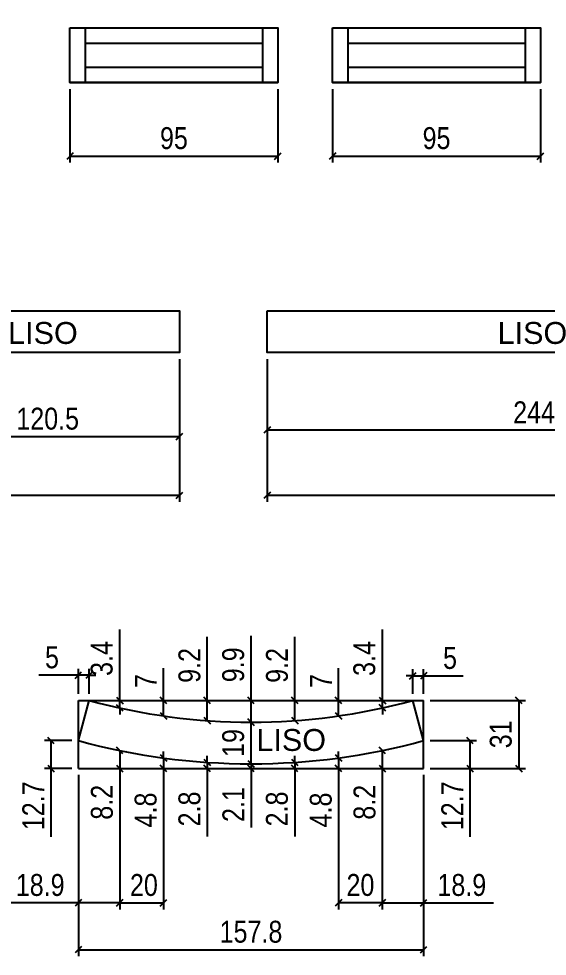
# Model space of a CAD drawing. Extents: x 5442 to 11695, y -218 to 3129.
# Drawn here: x 7418 to 7659.5, y 162.5 to 590.5 of the extents above; entities that cross this region are included whole.
import ezdxf
from ezdxf.enums import TextEntityAlignment as Align

# ---------------------------------------------------------------- set-up
doc = ezdxf.new("R2010")
doc.units = 0
for name, color, linetype in [('Cotas', 1, 'Continuous'), ('Painéis', 200, 'Continuous'), ('SARR_2.2x7', 40, 'Continuous')]:
    doc.layers.add(name, color=color, linetype=linetype)
doc.layers.add('Escoras', color=2, linetype='Continuous', lineweight=25)
doc.layers.add('Romaneio', color=3, linetype='Continuous', lineweight=13)
doc.styles.add('ARIAL', font='arial.ttf')
doc.styles.add('COTA TECNICA-50', font='techl___.ttf', dxfattribs={"height": 10})
doc.dimstyles.new('COTA PAINEL-50', dxfattribs={"dimtxt": 10, "dimasz": 3, "dimexe": 3, "dimexo": 3, "dimgap": 3, "dimtad": 1, "dimdec": 1, "dimzin": 12, "dimdsep": 46, "dimtxsty": 'COTA TECNICA-50', "dimblk1": 'OBLIQUE', "dimblk2": 'OBLIQUE', "dimsah": 1, "dimcen": 0.9, "dimclrd": 4, "dimclre": 4, "dimclrt": 240, "dimadec": 1, "dimazin": 3, "dimtfac": 1, "dimtdec": 1, "dimtmove": 0, "dimatfit": 3, "dimfxl": 1, "dimtolj": 1, "dimtzin": 12, "dimarcsym": 0})

# ---------------------------------------------------------------- blocks, each defined once
blk = doc.blocks.new('_Oblique')
at = {"color": 0, "linetype": 'ByBlock', "lineweight": -2}
blk.add_line((-0.5, -0.5), (0.5, 0.5), dxfattribs=at)
blk = doc.blocks.new('*D1353')
at = {"layer": 'Defpoints', "color": 0, "linetype": 'ByBlock', "transparency": 16777216}
for p in [(6735.75, 581.99), (7438.96, 250.4)]:
    blk.add_point(p, dxfattribs=at)
at = {"layer": 'Romaneio', "color": 4, "linetype": 'ByBlock', "lineweight": -2, "transparency": 16777216}
blk.add_line((6806.08, 548.83), (6735.75, 581.99), dxfattribs=at)
at = {"layer": 'Romaneio', "color": 4, "linetype": 'ByBlock', "lineweight": -2, "transparency": 16777216, "xscale": 3, "yscale": 3, "zscale": 3, "rotation": 154.7542837655949}
blk.add_blockref('_Oblique', (6735.75, 581.99), dxfattribs=at)
at = {"layer": 'Romaneio', "color": 240, "linetype": 'ByBlock', "transparency": 16777216, "insert": (6786.93, 566.82), "char_height": 10, "attachment_point": 5, "rotation": 334.7543, "style": 'COTA TECNICA-50'}
blk.add_mtext('\\A1;R777.5', dxfattribs=at)
blk = doc.blocks.new('*D1407')
at = {"layer": 'Cotas', "color": 4, "linetype": 'ByBlock', "lineweight": -2, "transparency": 16777216}
for p, q in [((7441.44, 558.37), (7441.44, 524.83)), ((7536.44, 558.37), (7536.44, 524.83)), ((7441.44, 527.83), (7536.44, 527.83))]:
    blk.add_line(p, q, dxfattribs=at)
at = {"layer": 'Defpoints', "color": 0, "linetype": 'ByBlock', "transparency": 16777216}
for p in [(7441.44, 561.37), (7536.44, 561.37), (7536.44, 527.83)]:
    blk.add_point(p, dxfattribs=at)
at = {"layer": 'Cotas', "color": 4, "linetype": 'ByBlock', "lineweight": -2, "transparency": 16777216, "xscale": 3, "yscale": 3, "zscale": 3, "rotation": 180}
blk.add_blockref('_Oblique', (7441.44, 527.83), dxfattribs=at)
at = {"layer": 'Cotas', "color": 4, "linetype": 'ByBlock', "lineweight": -2, "transparency": 16777216, "xscale": 3, "yscale": 3, "zscale": 3}
blk.add_blockref('_Oblique', (7536.44, 527.83), dxfattribs=at)
at = {"layer": 'Cotas', "color": 240, "linetype": 'ByBlock', "transparency": 16777216, "insert": (7488.94, 535.97), "char_height": 10, "attachment_point": 5, "style": 'COTA TECNICA-50'}
blk.add_mtext('\\A1;95', dxfattribs=at)
blk = doc.blocks.new('*D1408')
at = {"layer": 'Cotas', "color": 4, "linetype": 'ByBlock', "lineweight": -2, "transparency": 16777216}
for p, q in [((7561.44, 558.37), (7561.44, 524.83)), ((7656.44, 558.37), (7656.44, 524.83)), ((7561.44, 527.83), (7656.44, 527.83))]:
    blk.add_line(p, q, dxfattribs=at)
at = {"layer": 'Defpoints', "color": 0, "linetype": 'ByBlock', "transparency": 16777216}
for p in [(7561.44, 561.37), (7656.44, 561.37), (7656.44, 527.83)]:
    blk.add_point(p, dxfattribs=at)
at = {"layer": 'Cotas', "color": 4, "linetype": 'ByBlock', "lineweight": -2, "transparency": 16777216, "xscale": 3, "yscale": 3, "zscale": 3, "rotation": 180}
blk.add_blockref('_Oblique', (7561.44, 527.83), dxfattribs=at)
at = {"layer": 'Cotas', "color": 4, "linetype": 'ByBlock', "lineweight": -2, "transparency": 16777216, "xscale": 3, "yscale": 3, "zscale": 3}
blk.add_blockref('_Oblique', (7656.44, 527.83), dxfattribs=at)
at = {"layer": 'Cotas', "color": 240, "linetype": 'ByBlock', "transparency": 16777216, "insert": (7608.94, 535.97), "char_height": 10, "attachment_point": 5, "style": 'COTA TECNICA-50'}
blk.add_mtext('\\A1;95', dxfattribs=at)
blk = doc.blocks.new('*D1410')
at = {"layer": 'Defpoints', "color": 0, "linetype": 'ByBlock', "transparency": 16777216}
for p in [(7445.27, 248.29), (7603.05, 248.29), (7603.05, 165.52)]:
    blk.add_point(p, dxfattribs=at)
at = {"layer": 'Painéis', "color": 4, "linetype": 'ByBlock', "lineweight": -2, "transparency": 16777216}
for p, q in [((7445.27, 245.29), (7445.27, 162.52)), ((7603.05, 245.29), (7603.05, 162.52)), ((7445.27, 165.52), (7603.05, 165.52))]:
    blk.add_line(p, q, dxfattribs=at)
at = {"layer": 'Painéis', "color": 4, "linetype": 'ByBlock', "lineweight": -2, "transparency": 16777216, "xscale": 3, "yscale": 3, "zscale": 3, "rotation": 180}
blk.add_blockref('_Oblique', (7445.27, 165.52), dxfattribs=at)
at = {"layer": 'Painéis', "color": 4, "linetype": 'ByBlock', "lineweight": -2, "transparency": 16777216, "xscale": 3, "yscale": 3, "zscale": 3}
blk.add_blockref('_Oblique', (7603.05, 165.52), dxfattribs=at)
at = {"layer": 'Painéis', "color": 240, "linetype": 'ByBlock', "transparency": 16777216, "insert": (7524.16, 173.65), "char_height": 10, "attachment_point": 5, "style": 'COTA TECNICA-50'}
blk.add_mtext('\\A1;157.8', dxfattribs=at)
blk = doc.blocks.new('*D1411')
at = {"layer": 'Defpoints', "color": 0, "linetype": 'ByBlock', "transparency": 16777216}
for p in [(7603.05, 279.28), (7603.05, 248.29), (7646.55, 248.29)]:
    blk.add_point(p, dxfattribs=at)
at = {"layer": 'Painéis', "color": 4, "linetype": 'ByBlock', "lineweight": -2, "transparency": 16777216}
for p, q in [((7606.05, 279.28), (7649.55, 279.28)), ((7646.55, 279.28), (7646.55, 248.29)), ((7606.05, 248.29), (7649.55, 248.29))]:
    blk.add_line(p, q, dxfattribs=at)
at = {"layer": 'Painéis', "color": 4, "linetype": 'ByBlock', "lineweight": -2, "transparency": 16777216, "xscale": 3, "yscale": 3, "zscale": 3}
for p, rotation in [((7646.55, 279.28), 90), ((7646.55, 248.29), 270)]:
    blk.add_blockref('_Oblique', p, dxfattribs=dict(at, rotation=rotation))
at = {"layer": 'Painéis', "color": 240, "linetype": 'ByBlock', "transparency": 16777216, "insert": (7638.33, 263.84), "char_height": 10, "attachment_point": 5, "rotation": 90, "style": 'COTA TECNICA-50'}
blk.add_mtext('\\A1;31', dxfattribs=at)
blk = doc.blocks.new('*D1412')
at = {"layer": 'Defpoints', "color": 0, "linetype": 'ByBlock', "transparency": 16777216}
for p in [(7445.27, 260.95), (7432.75, 248.29), (7445.27, 248.29)]:
    blk.add_point(p, dxfattribs=at)
at = {"layer": 'Painéis', "color": 4, "linetype": 'ByBlock', "lineweight": -2, "transparency": 16777216}
for p, q in [((7442.27, 260.95), (7429.75, 260.95)), ((7432.75, 260.95), (7432.75, 248.29)), ((7442.27, 248.29), (7429.75, 248.29)), ((7432.75, 248.29), (7432.75, 217.11))]:
    blk.add_line(p, q, dxfattribs=at)
at = {"layer": 'Painéis', "color": 4, "linetype": 'ByBlock', "lineweight": -2, "transparency": 16777216, "xscale": 3, "yscale": 3, "zscale": 3}
for p, rotation in [((7432.75, 260.95), 90), ((7432.75, 248.29), 270)]:
    blk.add_blockref('_Oblique', p, dxfattribs=dict(at, rotation=rotation))
at = {"layer": 'Painéis', "color": 240, "linetype": 'ByBlock', "transparency": 16777216, "insert": (7424.68, 231.2), "char_height": 10, "attachment_point": 5, "rotation": 90, "style": 'COTA TECNICA-50'}
blk.add_mtext('\\A1;12.7', dxfattribs=at)
blk = doc.blocks.new('*D1428')
at = {"layer": 'Defpoints', "color": 0, "linetype": 'ByBlock', "transparency": 16777216}
for p in [(7603.05, 260.95), (7603.05, 248.29), (7624.21, 248.29)]:
    blk.add_point(p, dxfattribs=at)
at = {"layer": 'Painéis', "color": 4, "linetype": 'ByBlock', "lineweight": -2, "transparency": 16777216}
for p, q in [((7606.05, 260.95), (7627.21, 260.95)), ((7624.21, 260.95), (7624.21, 248.29)), ((7606.05, 248.29), (7627.21, 248.29)), ((7624.21, 248.29), (7624.21, 217.11))]:
    blk.add_line(p, q, dxfattribs=at)
at = {"layer": 'Painéis', "color": 4, "linetype": 'ByBlock', "lineweight": -2, "transparency": 16777216, "xscale": 3, "yscale": 3, "zscale": 3}
for p, rotation in [((7624.21, 260.95), 90), ((7624.21, 248.29), 270)]:
    blk.add_blockref('_Oblique', p, dxfattribs=dict(at, rotation=rotation))
at = {"layer": 'Painéis', "color": 240, "linetype": 'ByBlock', "transparency": 16777216, "insert": (7616.13, 231.2), "char_height": 10, "attachment_point": 5, "rotation": 90, "style": 'COTA TECNICA-50'}
blk.add_mtext('\\A1;12.7', dxfattribs=at)
blk = doc.blocks.new('*D1429')
at = {"layer": 'Defpoints', "color": 0, "linetype": 'ByBlock', "transparency": 16777216}
for p in [(7603.05, 290.52), (7598.06, 279.28), (7603.05, 279.28)]:
    blk.add_point(p, dxfattribs=at)
at = {"layer": 'Painéis', "color": 4, "linetype": 'ByBlock', "lineweight": -2, "transparency": 16777216}
for p, q in [((7598.06, 282.28), (7598.06, 293.52)), ((7603.05, 282.28), (7603.05, 293.52)), ((7598.06, 290.52), (7595.06, 290.52)), ((7598.06, 290.52), (7603.05, 290.52)), ((7603.05, 290.52), (7621.15, 290.52))]:
    blk.add_line(p, q, dxfattribs=at)
at = {"layer": 'Painéis', "color": 4, "linetype": 'ByBlock', "lineweight": -2, "transparency": 16777216, "xscale": 3, "yscale": 3, "zscale": 3}
blk.add_blockref('_Oblique', (7598.06, 290.52), dxfattribs=at)
at = {"layer": 'Painéis', "color": 4, "linetype": 'ByBlock', "lineweight": -2, "transparency": 16777216, "xscale": 3, "yscale": 3, "zscale": 3, "rotation": 180}
blk.add_blockref('_Oblique', (7603.05, 290.52), dxfattribs=at)
at = {"layer": 'Painéis', "color": 240, "linetype": 'ByBlock', "transparency": 16777216, "insert": (7615.1, 298.63), "char_height": 10, "attachment_point": 5, "style": 'COTA TECNICA-50'}
blk.add_mtext('\\A1;5', dxfattribs=at)
blk = doc.blocks.new('*D1430')
at = {"layer": 'Defpoints', "color": 0, "linetype": 'ByBlock', "transparency": 16777216}
for p in [(7445.27, 290.81), (7445.27, 279.28), (7450.26, 279.28)]:
    blk.add_point(p, dxfattribs=at)
at = {"layer": 'Painéis', "color": 4, "linetype": 'ByBlock', "lineweight": -2, "transparency": 16777216}
for p, q in [((7445.27, 282.28), (7445.27, 293.81)), ((7450.26, 282.28), (7450.26, 293.81)), ((7445.27, 290.81), (7427.17, 290.81)), ((7450.26, 290.81), (7445.27, 290.81)), ((7450.26, 290.81), (7453.26, 290.81))]:
    blk.add_line(p, q, dxfattribs=at)
at = {"layer": 'Painéis', "color": 4, "linetype": 'ByBlock', "lineweight": -2, "transparency": 16777216, "xscale": 3, "yscale": 3, "zscale": 3}
blk.add_blockref('_Oblique', (7445.27, 290.81), dxfattribs=at)
at = {"layer": 'Painéis', "color": 4, "linetype": 'ByBlock', "lineweight": -2, "transparency": 16777216, "xscale": 3, "yscale": 3, "zscale": 3, "rotation": 180}
blk.add_blockref('_Oblique', (7450.26, 290.81), dxfattribs=at)
at = {"layer": 'Painéis', "color": 240, "linetype": 'ByBlock', "transparency": 16777216, "insert": (7433.22, 298.92), "char_height": 10, "attachment_point": 5, "style": 'COTA TECNICA-50'}
blk.add_mtext('\\A1;5', dxfattribs=at)
blk = doc.blocks.new('*D1119')
at = {"layer": 'Defpoints', "color": 0, "linetype": 'ByBlock', "transparency": 16777216}
for p in [(7445.27, 248.29), (7464.16, 248.29), (7445.27, 186.89)]:
    blk.add_point(p, dxfattribs=at)
at = {"layer": 'Painéis', "color": 4, "linetype": 'ByBlock', "lineweight": -2, "transparency": 16777216}
for p, q in [((7445.27, 245.29), (7445.27, 183.89)), ((7464.16, 245.29), (7464.16, 183.89)), ((7445.27, 186.89), (7413.4, 186.89)), ((7464.16, 186.89), (7445.27, 186.89))]:
    blk.add_line(p, q, dxfattribs=at)
at = {"layer": 'Painéis', "color": 4, "linetype": 'ByBlock', "lineweight": -2, "transparency": 16777216, "xscale": 3, "yscale": 3, "zscale": 3, "rotation": 180}
blk.add_blockref('_Oblique', (7445.27, 186.89), dxfattribs=at)
at = {"layer": 'Painéis', "color": 4, "linetype": 'ByBlock', "lineweight": -2, "transparency": 16777216, "xscale": 3, "yscale": 3, "zscale": 3}
blk.add_blockref('_Oblique', (7464.16, 186.89), dxfattribs=at)
at = {"layer": 'Painéis', "color": 240, "linetype": 'ByBlock', "transparency": 16777216, "insert": (7427.83, 195), "char_height": 10, "attachment_point": 5, "style": 'COTA TECNICA-50'}
blk.add_mtext('\\A1;18.9', dxfattribs=at)
blk = doc.blocks.new('*D1120')
at = {"layer": 'Defpoints', "color": 0, "linetype": 'ByBlock', "transparency": 16777216}
for p in [(7464.16, 248.29), (7484.16, 248.29), (7484.16, 186.89)]:
    blk.add_point(p, dxfattribs=at)
at = {"layer": 'Painéis', "color": 4, "linetype": 'ByBlock', "lineweight": -2, "transparency": 16777216}
for p, q in [((7464.16, 245.29), (7464.16, 183.89)), ((7484.16, 245.29), (7484.16, 183.89)), ((7464.16, 186.89), (7484.16, 186.89))]:
    blk.add_line(p, q, dxfattribs=at)
at = {"layer": 'Painéis', "color": 4, "linetype": 'ByBlock', "lineweight": -2, "transparency": 16777216, "xscale": 3, "yscale": 3, "zscale": 3, "rotation": 180}
blk.add_blockref('_Oblique', (7464.16, 186.89), dxfattribs=at)
at = {"layer": 'Painéis', "color": 4, "linetype": 'ByBlock', "lineweight": -2, "transparency": 16777216, "xscale": 3, "yscale": 3, "zscale": 3}
blk.add_blockref('_Oblique', (7484.16, 186.89), dxfattribs=at)
at = {"layer": 'Painéis', "color": 240, "linetype": 'ByBlock', "transparency": 16777216, "insert": (7475.22, 195), "char_height": 10, "attachment_point": 5, "style": 'COTA TECNICA-50'}
blk.add_mtext('\\A1;20', dxfattribs=at)
blk = doc.blocks.new('*D1121')
at = {"layer": 'Defpoints', "color": 0, "linetype": 'ByBlock', "transparency": 16777216}
for p in [(7584.16, 248.29), (7603.05, 248.29), (7603.05, 186.89)]:
    blk.add_point(p, dxfattribs=at)
at = {"layer": 'Painéis', "color": 4, "linetype": 'ByBlock', "lineweight": -2, "transparency": 16777216}
for p, q in [((7584.16, 245.29), (7584.16, 183.89)), ((7603.05, 245.29), (7603.05, 183.89)), ((7584.16, 186.89), (7603.05, 186.89)), ((7603.05, 186.89), (7634.92, 186.89))]:
    blk.add_line(p, q, dxfattribs=at)
at = {"layer": 'Painéis', "color": 4, "linetype": 'ByBlock', "lineweight": -2, "transparency": 16777216, "xscale": 3, "yscale": 3, "zscale": 3, "rotation": 180}
blk.add_blockref('_Oblique', (7584.16, 186.89), dxfattribs=at)
at = {"layer": 'Painéis', "color": 4, "linetype": 'ByBlock', "lineweight": -2, "transparency": 16777216, "xscale": 3, "yscale": 3, "zscale": 3}
blk.add_blockref('_Oblique', (7603.05, 186.89), dxfattribs=at)
at = {"layer": 'Painéis', "color": 240, "linetype": 'ByBlock', "transparency": 16777216, "insert": (7620.49, 195), "char_height": 10, "attachment_point": 5, "style": 'COTA TECNICA-50'}
blk.add_mtext('\\A1;18.9', dxfattribs=at)
blk = doc.blocks.new('*D1122')
at = {"layer": 'Defpoints', "color": 0, "linetype": 'ByBlock', "transparency": 16777216}
for p in [(7564.16, 248.29), (7584.16, 248.29), (7564.16, 186.89)]:
    blk.add_point(p, dxfattribs=at)
at = {"layer": 'Painéis', "color": 4, "linetype": 'ByBlock', "lineweight": -2, "transparency": 16777216}
for p, q in [((7564.16, 245.29), (7564.16, 183.89)), ((7584.16, 245.29), (7584.16, 183.89)), ((7584.16, 186.89), (7564.16, 186.89))]:
    blk.add_line(p, q, dxfattribs=at)
at = {"layer": 'Painéis', "color": 4, "linetype": 'ByBlock', "lineweight": -2, "transparency": 16777216, "xscale": 3, "yscale": 3, "zscale": 3, "rotation": 180}
blk.add_blockref('_Oblique', (7564.16, 186.89), dxfattribs=at)
at = {"layer": 'Painéis', "color": 4, "linetype": 'ByBlock', "lineweight": -2, "transparency": 16777216, "xscale": 3, "yscale": 3, "zscale": 3}
blk.add_blockref('_Oblique', (7584.16, 186.89), dxfattribs=at)
at = {"layer": 'Painéis', "color": 240, "linetype": 'ByBlock', "transparency": 16777216, "insert": (7574.16, 195), "char_height": 10, "attachment_point": 5, "style": 'COTA TECNICA-50'}
blk.add_mtext('\\A1;20', dxfattribs=at)
blk = doc.blocks.new('*D1123')
at = {"layer": 'Defpoints', "color": 0, "linetype": 'ByBlock', "transparency": 16777216}
for p in [(7464.16, 256.45), (7464.16, 248.29), (7464.16, 248.29)]:
    blk.add_point(p, dxfattribs=at)
at = {"layer": 'Painéis', "color": 4, "linetype": 'ByBlock', "lineweight": -2, "transparency": 16777216}
for p, q in [((7464.16, 256.45), (7464.16, 248.29)), ((7467.16, 256.45), (7467.16, 256.45)), ((7464.16, 248.29), (7464.16, 220.34)), ((7467.16, 248.29), (7467.16, 248.29))]:
    blk.add_line(p, q, dxfattribs=at)
at = {"layer": 'Painéis', "color": 4, "linetype": 'ByBlock', "lineweight": -2, "transparency": 16777216, "xscale": 3, "yscale": 3, "zscale": 3}
for p, rotation in [((7464.16, 256.45), 90), ((7464.16, 248.29), 270)]:
    blk.add_blockref('_Oblique', p, dxfattribs=dict(at, rotation=rotation))
at = {"layer": 'Painéis', "color": 240, "linetype": 'ByBlock', "transparency": 16777216, "insert": (7456.07, 232.82), "char_height": 10, "attachment_point": 5, "rotation": 90, "style": 'COTA TECNICA-50'}
blk.add_mtext('\\A1;8.2', dxfattribs=at)
blk = doc.blocks.new('*D1124')
at = {"layer": 'Defpoints', "color": 0, "linetype": 'ByBlock', "transparency": 16777216}
for p in [(7484.16, 253.07), (7484.16, 248.29), (7484.16, 248.29)]:
    blk.add_point(p, dxfattribs=at)
at = {"layer": 'Painéis', "color": 4, "linetype": 'ByBlock', "lineweight": -2, "transparency": 16777216}
for p, q in [((7484.16, 253.07), (7484.16, 256.07)), ((7484.16, 253.07), (7484.16, 248.29)), ((7487.16, 253.07), (7487.16, 253.07)), ((7484.16, 248.29), (7484.16, 216.29)), ((7487.16, 248.29), (7487.16, 248.29))]:
    blk.add_line(p, q, dxfattribs=at)
at = {"layer": 'Painéis', "color": 4, "linetype": 'ByBlock', "lineweight": -2, "transparency": 16777216, "xscale": 3, "yscale": 3, "zscale": 3}
for p, rotation in [((7484.16, 253.07), 270), ((7484.16, 248.29), 90)]:
    blk.add_blockref('_Oblique', p, dxfattribs=dict(at, rotation=rotation))
at = {"layer": 'Painéis', "color": 240, "linetype": 'ByBlock', "transparency": 16777216, "insert": (7476.07, 229.29), "char_height": 10, "attachment_point": 5, "rotation": 90, "style": 'COTA TECNICA-50'}
blk.add_mtext('\\A1;4.8', dxfattribs=at)
blk = doc.blocks.new('*D1125')
at = {"layer": 'Defpoints', "color": 0, "linetype": 'ByBlock', "transparency": 16777216}
for p in [(7504.16, 251.06), (7504.16, 248.29), (7504.17, 248.29)]:
    blk.add_point(p, dxfattribs=at)
at = {"layer": 'Painéis', "color": 4, "linetype": 'ByBlock', "lineweight": -2, "transparency": 16777216}
for p, q in [((7504.17, 251.06), (7504.17, 254.06)), ((7504.17, 251.06), (7504.17, 248.29)), ((7504.17, 248.29), (7504.17, 217.23)), ((7507.16, 251.06), (7507.17, 251.06)), ((7507.16, 248.29), (7507.17, 248.29))]:
    blk.add_line(p, q, dxfattribs=at)
at = {"layer": 'Painéis', "color": 4, "linetype": 'ByBlock', "lineweight": -2, "transparency": 16777216, "xscale": 3, "yscale": 3, "zscale": 3}
for p, rotation in [((7504.17, 251.06), 270), ((7504.17, 248.29), 90)]:
    blk.add_blockref('_Oblique', p, dxfattribs=dict(at, rotation=rotation))
at = {"layer": 'Painéis', "color": 240, "linetype": 'ByBlock', "transparency": 16777216, "insert": (7496.07, 229.76), "char_height": 10, "attachment_point": 5, "rotation": 90, "style": 'COTA TECNICA-50'}
blk.add_mtext('\\A1;2.8', dxfattribs=at)
blk = doc.blocks.new('*D1126')
at = {"layer": 'Defpoints', "color": 0, "linetype": 'ByBlock', "transparency": 16777216}
for p in [(7524.16, 250.39), (7524.16, 248.29), (7524.16, 248.29)]:
    blk.add_point(p, dxfattribs=at)
at = {"layer": 'Painéis', "color": 4, "linetype": 'ByBlock', "lineweight": -2, "transparency": 16777216}
for p, q in [((7524.16, 250.39), (7524.16, 253.39)), ((7524.16, 250.39), (7524.16, 248.29)), ((7524.16, 248.29), (7524.16, 221.29)), ((7527.16, 250.39), (7527.16, 250.39)), ((7527.16, 248.29), (7527.16, 248.29))]:
    blk.add_line(p, q, dxfattribs=at)
at = {"layer": 'Painéis', "color": 4, "linetype": 'ByBlock', "lineweight": -2, "transparency": 16777216, "xscale": 3, "yscale": 3, "zscale": 3}
for p, rotation in [((7524.16, 250.39), 270), ((7524.16, 248.29), 90)]:
    blk.add_blockref('_Oblique', p, dxfattribs=dict(at, rotation=rotation))
at = {"layer": 'Painéis', "color": 240, "linetype": 'ByBlock', "transparency": 16777216, "insert": (7516.1, 231.79), "char_height": 10, "attachment_point": 5, "rotation": 90, "style": 'COTA TECNICA-50'}
blk.add_mtext('\\A1;2.1', dxfattribs=at)
blk = doc.blocks.new('*D1127')
at = {"layer": 'Defpoints', "color": 0, "linetype": 'ByBlock', "transparency": 16777216}
for p in [(7544.12, 248.29), (7544.16, 251.06), (7544.16, 248.29)]:
    blk.add_point(p, dxfattribs=at)
at = {"layer": 'Painéis', "color": 4, "linetype": 'ByBlock', "lineweight": -2, "transparency": 16777216}
for p, q in [((7544.12, 251.06), (7544.12, 254.06)), ((7541.16, 251.06), (7541.12, 251.06)), ((7541.16, 248.29), (7541.12, 248.29)), ((7544.12, 251.06), (7544.12, 248.29)), ((7544.12, 248.29), (7544.12, 217.23))]:
    blk.add_line(p, q, dxfattribs=at)
at = {"layer": 'Painéis', "color": 4, "linetype": 'ByBlock', "lineweight": -2, "transparency": 16777216, "xscale": 3, "yscale": 3, "zscale": 3}
for p, rotation in [((7544.12, 251.06), 270), ((7544.12, 248.29), 90)]:
    blk.add_blockref('_Oblique', p, dxfattribs=dict(at, rotation=rotation))
at = {"layer": 'Painéis', "color": 240, "linetype": 'ByBlock', "transparency": 16777216, "insert": (7536.03, 229.76), "char_height": 10, "attachment_point": 5, "rotation": 90, "style": 'COTA TECNICA-50'}
blk.add_mtext('\\A1;2.8', dxfattribs=at)
blk = doc.blocks.new('*D1128')
at = {"layer": 'Defpoints', "color": 0, "linetype": 'ByBlock', "transparency": 16777216}
for p in [(7564.16, 253.07), (7564.16, 248.29), (7564.19, 248.29)]:
    blk.add_point(p, dxfattribs=at)
at = {"layer": 'Painéis', "color": 4, "linetype": 'ByBlock', "lineweight": -2, "transparency": 16777216}
for p, q in [((7564.19, 253.07), (7564.19, 256.07)), ((7564.19, 253.07), (7564.19, 248.29)), ((7567.16, 253.07), (7567.19, 253.07)), ((7564.19, 248.29), (7564.19, 216.29)), ((7567.16, 248.29), (7567.19, 248.29))]:
    blk.add_line(p, q, dxfattribs=at)
at = {"layer": 'Painéis', "color": 4, "linetype": 'ByBlock', "lineweight": -2, "transparency": 16777216, "xscale": 3, "yscale": 3, "zscale": 3}
for p, rotation in [((7564.19, 253.07), 270), ((7564.19, 248.29), 90)]:
    blk.add_blockref('_Oblique', p, dxfattribs=dict(at, rotation=rotation))
at = {"layer": 'Painéis', "color": 240, "linetype": 'ByBlock', "transparency": 16777216, "insert": (7556.09, 229.29), "char_height": 10, "attachment_point": 5, "rotation": 90, "style": 'COTA TECNICA-50'}
blk.add_mtext('\\A1;4.8', dxfattribs=at)
blk = doc.blocks.new('*D1129')
at = {"layer": 'Defpoints', "color": 0, "linetype": 'ByBlock', "transparency": 16777216}
for p in [(7584.16, 256.45), (7584.16, 248.29), (7584.16, 248.29)]:
    blk.add_point(p, dxfattribs=at)
at = {"layer": 'Painéis', "color": 4, "linetype": 'ByBlock', "lineweight": -2, "transparency": 16777216}
for p, q in [((7584.16, 256.45), (7584.16, 248.29)), ((7587.16, 256.45), (7587.16, 256.45)), ((7584.16, 248.29), (7584.16, 220.34)), ((7587.16, 248.29), (7587.16, 248.29))]:
    blk.add_line(p, q, dxfattribs=at)
at = {"layer": 'Painéis', "color": 4, "linetype": 'ByBlock', "lineweight": -2, "transparency": 16777216, "xscale": 3, "yscale": 3, "zscale": 3}
for p, rotation in [((7584.16, 256.45), 90), ((7584.16, 248.29), 270)]:
    blk.add_blockref('_Oblique', p, dxfattribs=dict(at, rotation=rotation))
at = {"layer": 'Painéis', "color": 240, "linetype": 'ByBlock', "transparency": 16777216, "insert": (7576.07, 232.82), "char_height": 10, "attachment_point": 5, "rotation": 90, "style": 'COTA TECNICA-50'}
blk.add_mtext('\\A1;8.2', dxfattribs=at)
blk = doc.blocks.new('*D1130')
at = {"layer": 'Defpoints', "color": 0, "linetype": 'ByBlock', "transparency": 16777216}
for p in [(7524.16, 269.39), (7524.16, 269.39), (7524.16, 250.39)]:
    blk.add_point(p, dxfattribs=at)
at = {"layer": 'Painéis', "color": 4, "linetype": 'ByBlock', "lineweight": -2, "transparency": 16777216}
for p, q in [((7524.16, 250.39), (7524.16, 269.39)), ((7527.16, 269.39), (7527.16, 269.39)), ((7527.16, 250.39), (7527.16, 250.39))]:
    blk.add_line(p, q, dxfattribs=at)
at = {"layer": 'Painéis', "color": 4, "linetype": 'ByBlock', "lineweight": -2, "transparency": 16777216, "xscale": 3, "yscale": 3, "zscale": 3}
for p, rotation in [((7524.16, 269.39), 90), ((7524.16, 250.39), 270)]:
    blk.add_blockref('_Oblique', p, dxfattribs=dict(at, rotation=rotation))
at = {"layer": 'Painéis', "color": 240, "linetype": 'ByBlock', "transparency": 16777216, "insert": (7516.07, 259.89), "char_height": 10, "attachment_point": 5, "rotation": 90, "style": 'COTA TECNICA-50'}
blk.add_mtext('\\A1;19', dxfattribs=at)
blk = doc.blocks.new('*D1447')
at = {"layer": 'Defpoints', "color": 0, "linetype": 'ByBlock', "transparency": 16777216}
for p in [(7524.16, 279.28), (7524.16, 279.28), (7524.16, 269.39)]:
    blk.add_point(p, dxfattribs=at)
at = {"layer": 'Painéis', "color": 4, "linetype": 'ByBlock', "lineweight": -2, "transparency": 16777216}
for p, q in [((7524.16, 279.28), (7524.16, 308.88)), ((7524.16, 269.39), (7524.16, 279.28)), ((7527.16, 279.28), (7527.16, 279.28)), ((7527.16, 269.39), (7527.16, 269.39))]:
    blk.add_line(p, q, dxfattribs=at)
at = {"layer": 'Painéis', "color": 4, "linetype": 'ByBlock', "lineweight": -2, "transparency": 16777216, "xscale": 3, "yscale": 3, "zscale": 3}
for p, rotation in [((7524.16, 279.28), 90), ((7524.16, 269.39), 270)]:
    blk.add_blockref('_Oblique', p, dxfattribs=dict(at, rotation=rotation))
at = {"layer": 'Painéis', "color": 240, "linetype": 'ByBlock', "transparency": 16777216, "insert": (7516.07, 295.58), "char_height": 10, "attachment_point": 5, "rotation": 90, "style": 'COTA TECNICA-50'}
blk.add_mtext('\\A1;9.9', dxfattribs=at)
blk = doc.blocks.new('*D1366')
at = {"layer": 'Defpoints', "color": 0, "linetype": 'ByBlock', "transparency": 16777216}
for p in [(6806.02, 754.35), (7434.49, 296.67)]:
    blk.add_point(p, dxfattribs=at)
at = {"layer": 'Escoras', "color": 4, "linetype": 'ByBlock', "lineweight": -2, "transparency": 16777216}
blk.add_line((6878, 701.93), (6806.02, 754.35), dxfattribs=at)
at = {"layer": 'Escoras', "color": 4, "linetype": 'ByBlock', "lineweight": -2, "transparency": 16777216, "xscale": 3, "yscale": 3, "zscale": 3, "rotation": 143.9361923024424}
blk.add_blockref('_Oblique', (6806.02, 754.35), dxfattribs=at)
at = {"layer": 'Escoras', "color": 240, "linetype": 'ByBlock', "transparency": 16777216, "insert": (6862.57, 723.2), "char_height": 10, "attachment_point": 5, "rotation": 323.9362, "style": 'COTA TECNICA-50'}
blk.add_mtext('\\A1;R777.5', dxfattribs=at)
blk = doc.blocks.new('*D1114')
at = {"layer": 'Defpoints', "color": 0, "linetype": 'ByBlock', "transparency": 16777216}
for p in [(7371, 438.15), (7491.5, 438.15), (7491.5, 399.78)]:
    blk.add_point(p, dxfattribs=at)
at = {"layer": 'Escoras', "color": 4, "linetype": 'ByBlock', "lineweight": -2, "transparency": 16777216}
for p, q in [((7371, 435.15), (7371, 396.78)), ((7491.5, 435.15), (7491.5, 396.78)), ((7371, 399.78), (7491.5, 399.78))]:
    blk.add_line(p, q, dxfattribs=at)
at = {"layer": 'Escoras', "color": 4, "linetype": 'ByBlock', "lineweight": -2, "transparency": 16777216, "xscale": 3, "yscale": 3, "zscale": 3, "rotation": 180}
blk.add_blockref('_Oblique', (7371, 399.78), dxfattribs=at)
at = {"layer": 'Escoras', "color": 4, "linetype": 'ByBlock', "lineweight": -2, "transparency": 16777216, "xscale": 3, "yscale": 3, "zscale": 3}
blk.add_blockref('_Oblique', (7491.5, 399.78), dxfattribs=at)
at = {"layer": 'Escoras', "color": 240, "linetype": 'ByBlock', "transparency": 16777216, "insert": (7431.25, 407.89), "char_height": 10, "attachment_point": 5, "style": 'COTA TECNICA-50'}
blk.add_mtext('\\A1;120.5', dxfattribs=at)
blk = doc.blocks.new('*D1115')
at = {"layer": 'Defpoints', "color": 0, "linetype": 'ByBlock', "transparency": 16777216}
for p in [(7531.5, 438.15), (7775.5, 438.15), (7775.5, 402.78)]:
    blk.add_point(p, dxfattribs=at)
at = {"layer": 'Escoras', "color": 4, "linetype": 'ByBlock', "lineweight": -2, "transparency": 16777216}
for p, q in [((7531.5, 435.15), (7531.5, 399.78)), ((7775.5, 435.15), (7775.5, 399.78)), ((7531.5, 402.78), (7775.5, 402.78))]:
    blk.add_line(p, q, dxfattribs=at)
at = {"layer": 'Escoras', "color": 4, "linetype": 'ByBlock', "lineweight": -2, "transparency": 16777216, "xscale": 3, "yscale": 3, "zscale": 3, "rotation": 180}
blk.add_blockref('_Oblique', (7531.5, 402.78), dxfattribs=at)
at = {"layer": 'Escoras', "color": 4, "linetype": 'ByBlock', "lineweight": -2, "transparency": 16777216, "xscale": 3, "yscale": 3, "zscale": 3}
blk.add_blockref('_Oblique', (7775.5, 402.78), dxfattribs=at)
at = {"layer": 'Escoras', "color": 240, "linetype": 'ByBlock', "transparency": 16777216, "insert": (7653.5, 410.85), "char_height": 10, "attachment_point": 5, "style": 'COTA TECNICA-50'}
blk.add_mtext('\\A1;244', dxfattribs=at)
blk = doc.blocks.new('*D1427')
at = {"layer": 'Defpoints', "color": 0, "linetype": 'ByBlock', "transparency": 16777216}
for p in [(7127, 438.15), (7491.5, 438.15), (7491.5, 372.95)]:
    blk.add_point(p, dxfattribs=at)
at = {"layer": 'Escoras', "color": 4, "linetype": 'ByBlock', "lineweight": -2, "transparency": 16777216}
for p, q in [((7127, 435.15), (7127, 369.95)), ((7491.5, 435.15), (7491.5, 369.95)), ((7127, 372.95), (7491.5, 372.95))]:
    blk.add_line(p, q, dxfattribs=at)
at = {"layer": 'Escoras', "color": 4, "linetype": 'ByBlock', "lineweight": -2, "transparency": 16777216, "xscale": 3, "yscale": 3, "zscale": 3, "rotation": 180}
blk.add_blockref('_Oblique', (7127, 372.95), dxfattribs=at)
at = {"layer": 'Escoras', "color": 4, "linetype": 'ByBlock', "lineweight": -2, "transparency": 16777216, "xscale": 3, "yscale": 3, "zscale": 3}
blk.add_blockref('_Oblique', (7491.5, 372.95), dxfattribs=at)
at = {"layer": 'Escoras', "color": 240, "linetype": 'ByBlock', "transparency": 16777216, "insert": (7309.25, 381.17), "char_height": 10, "attachment_point": 5, "style": 'COTA TECNICA-50'}
blk.add_mtext('\\A1;364.5', dxfattribs=at)
blk = doc.blocks.new('*D1118')
at = {"layer": 'Defpoints', "color": 0, "linetype": 'ByBlock', "transparency": 16777216}
for p in [(7531.5, 438.15), (8241.5, 438.15), (8241.5, 372.95)]:
    blk.add_point(p, dxfattribs=at)
at = {"layer": 'Escoras', "color": 4, "linetype": 'ByBlock', "lineweight": -2, "transparency": 16777216}
for p, q in [((7531.5, 435.15), (7531.5, 369.95)), ((8241.5, 435.15), (8241.5, 369.95)), ((7531.5, 372.95), (8241.5, 372.95))]:
    blk.add_line(p, q, dxfattribs=at)
at = {"layer": 'Escoras', "color": 4, "linetype": 'ByBlock', "lineweight": -2, "transparency": 16777216, "xscale": 3, "yscale": 3, "zscale": 3, "rotation": 180}
blk.add_blockref('_Oblique', (7531.5, 372.95), dxfattribs=at)
at = {"layer": 'Escoras', "color": 4, "linetype": 'ByBlock', "lineweight": -2, "transparency": 16777216, "xscale": 3, "yscale": 3, "zscale": 3}
blk.add_blockref('_Oblique', (8241.5, 372.95), dxfattribs=at)
at = {"layer": 'Escoras', "color": 240, "linetype": 'ByBlock', "transparency": 16777216, "insert": (7886.5, 381.05), "char_height": 10, "attachment_point": 5, "style": 'COTA TECNICA-50'}
blk.add_mtext('\\A1;710', dxfattribs=at)
blk = doc.blocks.new('*D1215')
at = {"layer": 'Defpoints', "color": 0, "linetype": 'ByBlock', "transparency": 16777216}
for p in [(7464.16, 279.28), (7464.2, 279.28), (7464.2, 275.86)]:
    blk.add_point(p, dxfattribs=at)
at = {"layer": 'Painéis', "color": 4, "linetype": 'ByBlock', "lineweight": -2, "transparency": 16777216}
for p, q in [((7464.2, 279.28), (7464.2, 311.63)), ((7464.2, 275.86), (7464.2, 279.28)), ((7467.16, 279.28), (7467.2, 279.28)), ((7464.2, 275.86), (7464.2, 272.86)), ((7467.2, 275.86), (7467.2, 275.86))]:
    blk.add_line(p, q, dxfattribs=at)
at = {"layer": 'Painéis', "color": 4, "linetype": 'ByBlock', "lineweight": -2, "transparency": 16777216, "xscale": 3, "yscale": 3, "zscale": 3}
for p, rotation in [((7464.2, 279.28), 270), ((7464.2, 275.86), 90)]:
    blk.add_blockref('_Oblique', p, dxfattribs=dict(at, rotation=rotation))
at = {"layer": 'Painéis', "color": 240, "linetype": 'ByBlock', "transparency": 16777216, "insert": (7455.98, 298.46), "char_height": 10, "attachment_point": 5, "rotation": 90, "style": 'COTA TECNICA-50'}
blk.add_mtext('\\A1;3.4', dxfattribs=at)
blk = doc.blocks.new('*D1216')
at = {"layer": 'Defpoints', "color": 0, "linetype": 'ByBlock', "transparency": 16777216}
for p in [(7484.16, 279.28), (7484.2, 279.28), (7484.2, 272.25)]:
    blk.add_point(p, dxfattribs=at)
at = {"layer": 'Painéis', "color": 4, "linetype": 'ByBlock', "lineweight": -2, "transparency": 16777216}
for p, q in [((7484.2, 279.28), (7484.2, 294.01)), ((7484.2, 272.25), (7484.2, 279.28)), ((7487.16, 279.28), (7487.2, 279.28)), ((7487.2, 272.25), (7487.2, 272.25))]:
    blk.add_line(p, q, dxfattribs=at)
at = {"layer": 'Painéis', "color": 4, "linetype": 'ByBlock', "lineweight": -2, "transparency": 16777216, "xscale": 3, "yscale": 3, "zscale": 3}
for p, rotation in [((7484.2, 279.28), 90), ((7484.2, 272.25), 270)]:
    blk.add_blockref('_Oblique', p, dxfattribs=dict(at, rotation=rotation))
at = {"layer": 'Painéis', "color": 240, "linetype": 'ByBlock', "transparency": 16777216, "insert": (7476.12, 288.15), "char_height": 10, "attachment_point": 5, "rotation": 90, "style": 'COTA TECNICA-50'}
blk.add_mtext('\\A1;7', dxfattribs=at)
blk = doc.blocks.new('*D1217')
at = {"layer": 'Defpoints', "color": 0, "linetype": 'ByBlock', "transparency": 16777216}
for p in [(7504.16, 279.28), (7504.17, 279.28), (7504.21, 270.1)]:
    blk.add_point(p, dxfattribs=at)
at = {"layer": 'Painéis', "color": 4, "linetype": 'ByBlock', "lineweight": -2, "transparency": 16777216}
for p, q in [((7504.17, 279.28), (7504.17, 308.3)), ((7504.17, 270.1), (7504.17, 279.28)), ((7507.16, 279.28), (7507.17, 279.28)), ((7501.21, 270.1), (7501.17, 270.1))]:
    blk.add_line(p, q, dxfattribs=at)
at = {"layer": 'Painéis', "color": 4, "linetype": 'ByBlock', "lineweight": -2, "transparency": 16777216, "xscale": 3, "yscale": 3, "zscale": 3}
for p, rotation in [((7504.17, 279.28), 90), ((7504.17, 270.1), 270)]:
    blk.add_blockref('_Oblique', p, dxfattribs=dict(at, rotation=rotation))
at = {"layer": 'Painéis', "color": 240, "linetype": 'ByBlock', "transparency": 16777216, "insert": (7496.08, 295.29), "char_height": 10, "attachment_point": 5, "rotation": 90, "style": 'COTA TECNICA-50'}
blk.add_mtext('\\A1;9.2', dxfattribs=at)
blk = doc.blocks.new('*D1218')
at = {"layer": 'Defpoints', "color": 0, "linetype": 'ByBlock', "transparency": 16777216}
for p in [(7544.16, 279.28), (7544.16, 279.28), (7544.16, 270.1)]:
    blk.add_point(p, dxfattribs=at)
at = {"layer": 'Painéis', "color": 4, "linetype": 'ByBlock', "lineweight": -2, "transparency": 16777216}
for p, q in [((7544.16, 279.28), (7544.16, 308.3)), ((7544.16, 270.1), (7544.16, 279.28)), ((7547.16, 279.28), (7547.16, 279.28)), ((7547.16, 270.1), (7547.16, 270.1))]:
    blk.add_line(p, q, dxfattribs=at)
at = {"layer": 'Painéis', "color": 4, "linetype": 'ByBlock', "lineweight": -2, "transparency": 16777216, "xscale": 3, "yscale": 3, "zscale": 3}
for p, rotation in [((7544.16, 279.28), 90), ((7544.16, 270.1), 270)]:
    blk.add_blockref('_Oblique', p, dxfattribs=dict(at, rotation=rotation))
at = {"layer": 'Painéis', "color": 240, "linetype": 'ByBlock', "transparency": 16777216, "insert": (7536.07, 295.29), "char_height": 10, "attachment_point": 5, "rotation": 90, "style": 'COTA TECNICA-50'}
blk.add_mtext('\\A1;9.2', dxfattribs=at)
blk = doc.blocks.new('*D1219')
at = {"layer": 'Defpoints', "color": 0, "linetype": 'ByBlock', "transparency": 16777216}
for p in [(7564.16, 279.28), (7564.19, 279.28), (7564.19, 272.26)]:
    blk.add_point(p, dxfattribs=at)
at = {"layer": 'Painéis', "color": 4, "linetype": 'ByBlock', "lineweight": -2, "transparency": 16777216}
for p, q in [((7564.19, 279.28), (7564.19, 294.01)), ((7564.19, 272.26), (7564.19, 279.28)), ((7567.16, 279.28), (7567.19, 279.28)), ((7567.19, 272.26), (7567.19, 272.26))]:
    blk.add_line(p, q, dxfattribs=at)
at = {"layer": 'Painéis', "color": 4, "linetype": 'ByBlock', "lineweight": -2, "transparency": 16777216, "xscale": 3, "yscale": 3, "zscale": 3}
for p, rotation in [((7564.19, 279.28), 90), ((7564.19, 272.26), 270)]:
    blk.add_blockref('_Oblique', p, dxfattribs=dict(at, rotation=rotation))
at = {"layer": 'Painéis', "color": 240, "linetype": 'ByBlock', "transparency": 16777216, "insert": (7556.12, 288.15), "char_height": 10, "attachment_point": 5, "rotation": 90, "style": 'COTA TECNICA-50'}
blk.add_mtext('\\A1;7', dxfattribs=at)
blk = doc.blocks.new('*D1220')
at = {"layer": 'Defpoints', "color": 0, "linetype": 'ByBlock', "transparency": 16777216}
for p in [(7584.16, 279.28), (7584.2, 279.28), (7584.2, 275.88)]:
    blk.add_point(p, dxfattribs=at)
at = {"layer": 'Painéis', "color": 4, "linetype": 'ByBlock', "lineweight": -2, "transparency": 16777216}
for p, q in [((7584.2, 279.28), (7584.2, 311.63)), ((7584.2, 275.88), (7584.2, 279.28)), ((7587.16, 279.28), (7587.2, 279.28)), ((7584.2, 275.88), (7584.2, 272.88)), ((7587.2, 275.88), (7587.2, 275.88))]:
    blk.add_line(p, q, dxfattribs=at)
at = {"layer": 'Painéis', "color": 4, "linetype": 'ByBlock', "lineweight": -2, "transparency": 16777216, "xscale": 3, "yscale": 3, "zscale": 3}
for p, rotation in [((7584.2, 279.28), 270), ((7584.2, 275.88), 90)]:
    blk.add_blockref('_Oblique', p, dxfattribs=dict(at, rotation=rotation))
at = {"layer": 'Painéis', "color": 240, "linetype": 'ByBlock', "transparency": 16777216, "insert": (7575.98, 298.46), "char_height": 10, "attachment_point": 5, "rotation": 90, "style": 'COTA TECNICA-50'}
blk.add_mtext('\\A1;3.4', dxfattribs=at)

msp = doc.modelspace()

# ---------------------------------------------------------------- linework, layer by layer
at = {"linetype": 'Continuous'}
for p, q in [((7445.27, 260.95), (7450.26, 279.28)), ((7603.05, 260.95), (7598.06, 279.28))]:
    msp.add_line(p, q, dxfattribs=at)
for radius in [281, 300]:
    msp.add_arc((7524.16, 550.39), radius, 254.7531, 285.2469, dxfattribs=at)
at = {"layer": 'Painéis', "linetype": 'Continuous'}
for p, q in [((7441.44, 586.35), (7536.44, 586.35)), ((7561.44, 586.35), (7656.49, 586.35)), ((7441.44, 561.37), (7536.44, 561.37)), ((7561.44, 561.37), (7656.44, 561.37))]:
    msp.add_line(p, q, dxfattribs=at)
at = {"layer": 'Painéis', "linetype": 'ByBlock'}
for p, q in [((7445.27, 279.28), (7603.05, 279.28)), ((7445.27, 248.29), (7445.27, 279.28)), ((7603.05, 248.29), (7603.05, 279.28)), ((7445.27, 248.29), (7603.05, 248.29))]:
    msp.add_line(p, q, dxfattribs=at)
at = {"layer": 'Painéis', "linetype": 'Continuous'}
for points in [[(7441.44, 586.35), (7536.44, 586.35), (7536.44, 561.37), (7441.44, 561.37)], [(7561.44, 586.35), (7656.44, 586.35), (7656.44, 561.37), (7561.44, 561.37)], [(7371, 457.15), (7491.5, 457.15), (7491.5, 438.15), (7371, 438.15)], [(7531.5, 457.15), (7775.5, 457.15), (7775.5, 438.15), (7531.5, 438.15)]]:
    msp.add_lwpolyline(points, close=True, dxfattribs=at)
at = {"layer": 'SARR_2.2x7', "linetype": 'Continuous'}
for p, q in [((7448.44, 586.35), (7448.44, 561.35)), ((7529.44, 586.35), (7529.44, 561.37)), ((7568.44, 586.35), (7568.44, 561.35)), ((7649.44, 586.35), (7649.44, 561.37)), ((7448.44, 579.35), (7529.44, 579.35)), ((7568.44, 579.35), (7649.44, 579.35)), ((7529.44, 568.35), (7448.44, 568.35)), ((7649.44, 568.35), (7568.44, 568.35))]:
    msp.add_line(p, q, dxfattribs=at)

# ---------------------------------------------------------------- texts
at = {"layer": 'Romaneio', "color": 7, "style": 'ARIAL'}
for p in [(7429.08, 447.08), (7652.74, 447.08), (7542.53, 261.26)]:
    msp.add_text('LISO', height=10, dxfattribs=at).set_placement(p, align=Align.MIDDLE_CENTER)

# ---------------------------------------------------------------- dimensions: what is measured, and where the dimension line sits
at = {"layer": 'Cotas', "linetype": 'ByBlock'}
for base, p1, p2, picture, middle in [((7536.44, 527.83), (7441.44, 561.37), (7536.44, 561.37), '*D1407', (7488.94, 535.97)), ((7656.44, 527.83), (7561.44, 561.37), (7656.44, 561.37), '*D1408', (7608.94, 535.97))]:
    dim = msp.add_linear_dim(base=base, p1=p1, p2=p2, dimstyle='COTA PAINEL-50', override={"dimarcsym": 1}, dxfattribs=at)
    dim.commit()
    dim.dimension.update_dxf_attribs({"geometry": picture, "text_midpoint": middle})
at = {"layer": 'Escoras', "linetype": 'ByBlock'}
dim = msp.add_radius_dim(center=(7434.49, 296.67), mpoint=(6806.02, 754.35), dimstyle='COTA PAINEL-50', override={"dimarcsym": 1}, dxfattribs=at)
dim.commit()
dim.dimension.update_dxf_attribs({"geometry": '*D1366', "text_midpoint": (6857.8, 716.64), "dimtype": 164})
for base, p1, p2, picture, middle in [((7491.5, 372.95), (7127, 438.15), (7491.5, 438.15), '*D1427', (7309.25, 381.17)), ((7491.5, 399.78), (7371, 438.15), (7491.5, 438.15), '*D1114', (7431.25, 407.89)), ((7775.5, 402.78), (7531.5, 438.15), (7775.5, 438.15), '*D1115', (7653.5, 410.85)), ((8241.5, 372.95), (7531.5, 438.15), (8241.5, 438.15), '*D1118', (7886.5, 381.05))]:
    dim = msp.add_linear_dim(base=base, p1=p1, p2=p2, dimstyle='COTA PAINEL-50', override={"dimarcsym": 1}, dxfattribs=at)
    dim.commit()
    dim.dimension.update_dxf_attribs({"geometry": picture, "text_midpoint": middle})
at = {"layer": 'Painéis', "linetype": 'ByBlock'}
for base, p1, p2, angle, picture, middle in [((7464.2, 279.28), (7464.2, 275.86), (7464.16, 279.28), 270, '*D1215', (7455.98, 298.46)), ((7504.17, 279.28), (7504.21, 270.1), (7504.16, 279.28), 270, '*D1217', (7496.08, 295.29)), ((7524.16, 279.28), (7524.16, 269.39), (7524.16, 279.28), 90, '*D1447', (7516.07, 295.58)), ((7544.16, 279.28), (7544.16, 270.1), (7544.16, 279.28), 270, '*D1218', (7536.07, 295.29)), ((7584.2, 279.28), (7584.2, 275.88), (7584.16, 279.28), 270, '*D1220', (7575.98, 298.46)), ((7484.2, 279.28), (7484.2, 272.25), (7484.16, 279.28), 270, '*D1216', (7476.12, 288.15)), ((7564.19, 279.28), (7564.19, 272.26), (7564.16, 279.28), 270, '*D1219', (7556.12, 288.15)), ((7524.16, 269.39), (7524.16, 250.39), (7524.16, 269.39), 90, '*D1130', (7516.07, 259.89)), ((7432.75, 248.29), (7445.27, 260.95), (7445.27, 248.29), 90, '*D1412', (7424.68, 231.2)), ((7624.21, 248.29), (7603.05, 260.95), (7603.05, 248.29), 90, '*D1428', (7616.13, 231.2)), ((7464.16, 248.29), (7464.16, 256.45), (7464.16, 248.29), 90, '*D1123', (7456.07, 232.82)), ((7584.16, 248.29), (7584.16, 256.45), (7584.16, 248.29), 90, '*D1129', (7576.07, 232.82)), ((7484.16, 248.29), (7484.16, 253.07), (7484.16, 248.29), 90, '*D1124', (7476.07, 229.29)), ((7504.17, 248.29), (7504.16, 251.06), (7504.16, 248.29), 90, '*D1125', (7496.07, 229.76)), ((7524.16, 248.29), (7524.16, 250.39), (7524.16, 248.29), 90, '*D1126', (7516.1, 231.79)), ((7544.12, 248.29), (7544.16, 251.06), (7544.16, 248.29), 90, '*D1127', (7536.03, 229.76)), ((7564.19, 248.29), (7564.16, 253.07), (7564.16, 248.29), 90, '*D1128', (7556.09, 229.29))]:
    dim = msp.add_linear_dim(base=base, p1=p1, p2=p2, angle=angle, dimstyle='COTA PAINEL-50', override={"dimarcsym": 1}, dxfattribs=at)
    dim.commit()
    dim.dimension.update_dxf_attribs({"geometry": picture, "text_midpoint": middle})
for base, p1, p2, picture, middle in [((7445.27, 290.81), (7450.26, 279.28), (7445.27, 279.28), '*D1430', (7433.22, 298.92)), ((7603.05, 290.52), (7598.06, 279.28), (7603.05, 279.28), '*D1429', (7615.1, 298.63)), ((7603.05, 165.52), (7445.27, 248.29), (7603.05, 248.29), '*D1410', (7524.16, 173.65)), ((7603.05, 186.89), (7584.16, 248.29), (7603.05, 248.29), '*D1121', (7620.49, 195))]:
    dim = msp.add_linear_dim(base=base, p1=p1, p2=p2, dimstyle='COTA PAINEL-50', override={"dimarcsym": 1}, dxfattribs=at)
    dim.commit()
    dim.dimension.update_dxf_attribs({"geometry": picture, "text_midpoint": middle})
dim = msp.add_linear_dim(base=(7646.55, 248.29), p1=(7603.05, 279.28), p2=(7603.05, 248.29), angle=90, dimstyle='COTA PAINEL-50', override={"dimarcsym": 1}, dxfattribs=at)
dim.commit()
dim.dimension.update_dxf_attribs({"geometry": '*D1411', "text_midpoint": (7646.55, 263.84), "dimtype": 160})
for base, p1, p2, picture, middle in [((7445.27, 186.89), (7464.16, 248.29), (7445.27, 248.29), '*D1119', (7427.83, 186.89)), ((7484.16, 186.89), (7464.16, 248.29), (7484.16, 248.29), '*D1120', (7475.22, 186.89)), ((7564.16, 186.89), (7584.16, 248.29), (7564.16, 248.29), '*D1122', (7574.16, 186.89))]:
    dim = msp.add_linear_dim(base=base, p1=p1, p2=p2, dimstyle='COTA PAINEL-50', override={"dimarcsym": 1}, dxfattribs=at)
    dim.commit()
    dim.dimension.update_dxf_attribs({"geometry": picture, "text_midpoint": middle, "dimtype": 160})
at = {"layer": 'Romaneio', "linetype": 'ByBlock'}
dim = msp.add_radius_dim(center=(7438.96, 250.4), mpoint=(6735.75, 581.99), dimstyle='COTA PAINEL-50', override={"dimarcsym": 1}, dxfattribs=at)
dim.commit()
dim.dimension.update_dxf_attribs({"geometry": '*D1353', "text_midpoint": (6783.47, 559.49), "dimtype": 164})

doc.saveas('drawing.dxf')
